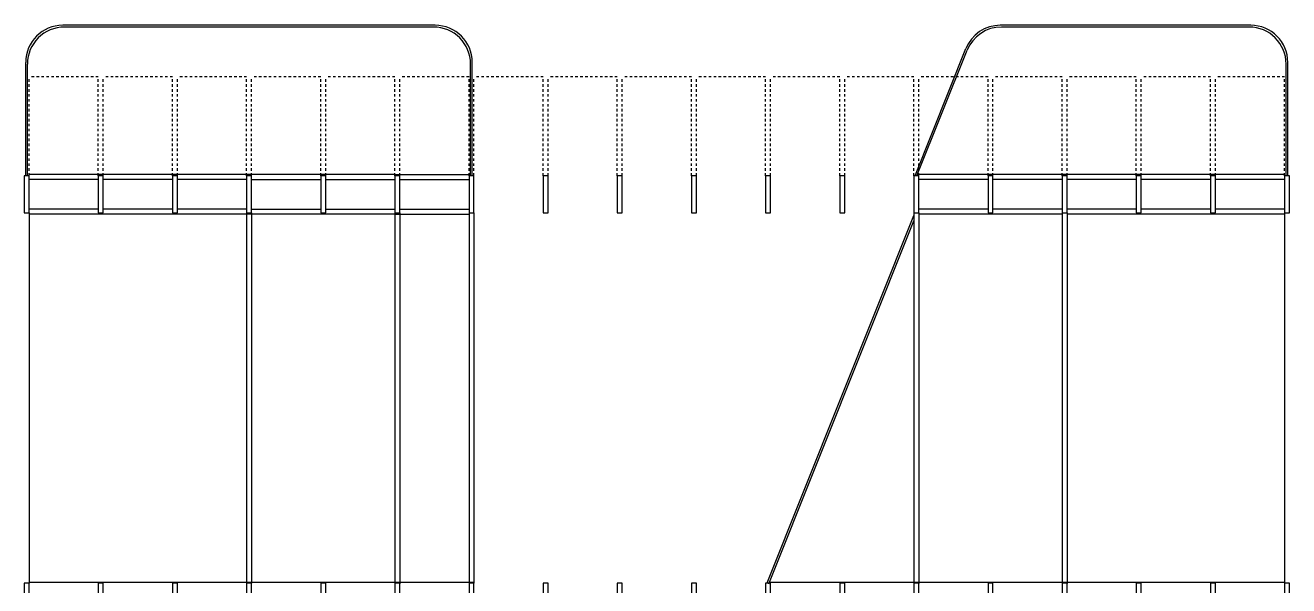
# Model space of a CAD drawing. Extents: x -16 to 243, y 482 to 579.
# Drawn here: x 27.2 to 78.4, y 525.6 to 548.3 of the extents above; entities that cross this region are included whole.
import ezdxf

# ---------------------------------------------------------------- set-up
doc = ezdxf.new("R2010")
doc.units = 0
doc.header["$LTSCALE"] = 0.02
doc.header["$MEASUREMENT"] = 0
doc.linetypes.add('HIDDEN2', pattern=[0.1875, 0.125, -0.0625])
doc.layers.get('0').update_dxf_attribs({"linetype": 'CONTINUOUS'})
for name, color, linetype in [('ESTR', 3, 'CONTINUOUS'), ('PISO', 1, 'CONTINUOUS'), ('PROJ', 1, 'HIDDEN2')]:
    doc.layers.add(name, color=color, linetype=linetype)

# ---------------------------------------------------------------- blocks, each defined once
blk = doc.blocks.new('PILAR-SLN')
for points in [[(0.197, -26.487), (0.197, -27.987), (-0.003, -27.987), (-0.003, -26.487)], [(0.197, -42.97), (0.197, -44.47), (-0.003, -44.47), (-0.003, -42.97)]]:
    blk.add_lwpolyline(points, close=True)

msp = doc.modelspace()

# ---------------------------------------------------------------- linework, layer by layer
at = {"layer": 'PISO'}
for p, q in [((43.814, 548.296), (28.744, 548.296)), ((43.744, 548.226), (28.814, 548.226)), ((76.814, 548.296), (66.681, 548.296)), ((76.744, 548.226), (66.728, 548.226)), ((63.246, 542.245), (65.288, 547.353)), ((63.321, 542.245), (65.335, 547.283)), ((27.244, 542.245), (27.244, 546.796)), ((27.314, 542.245), (27.314, 546.726)), ((45.244, 542.21), (45.244, 546.726)), ((45.314, 542.21), (45.314, 546.796)), ((78.244, 542.245), (78.244, 546.726)), ((78.314, 542.245), (78.314, 546.796)), ((42.184, 542.26), (27.384, 542.26)), ((30.184, 542.06), (27.384, 542.06)), ((33.184, 542.06), (30.384, 542.06)), ((36.184, 542.06), (33.384, 542.06)), ((36.384, 542.06), (39.184, 542.06)), ((39.384, 542.06), (42.184, 542.06)), ((42.184, 542.26), (45.244, 542.26)), ((42.384, 542.06), (45.184, 542.06)), ((78.184, 542.26), (63.327, 542.26)), ((66.184, 542.06), (63.384, 542.06)), ((69.184, 542.06), (66.384, 542.06)), ((72.184, 542.06), (69.384, 542.06)), ((75.184, 542.06), (72.384, 542.06)), ((78.184, 542.06), (75.384, 542.06)), ((30.184, 540.86), (27.384, 540.86)), ((27.384, 540.71), (27.384, 525.727)), ((42.184, 540.66), (27.384, 540.66)), ((33.184, 540.86), (30.384, 540.86)), ((36.184, 540.86), (33.384, 540.86)), ((36.184, 540.71), (36.184, 525.727)), ((36.384, 540.86), (39.184, 540.86)), ((36.384, 540.71), (36.384, 525.727)), ((39.384, 540.86), (42.184, 540.86)), ((42.184, 540.712), (42.184, 525.7)), ((42.184, 540.66), (45.184, 540.66)), ((42.384, 540.86), (45.184, 540.86)), ((42.384, 540.712), (42.384, 525.7)), ((45.184, 540.71), (45.184, 525.727)), ((45.384, 540.71), (45.384, 525.727)), ((57.241, 525.735), (63.184, 540.602)), ((57.315, 525.705), (63.184, 540.387)), ((63.184, 540.712), (63.184, 525.709)), ((66.184, 540.86), (63.384, 540.86)), ((63.384, 540.712), (63.384, 525.709)), ((69.184, 540.66), (63.384, 540.66)), ((69.184, 540.86), (66.384, 540.86)), ((69.184, 540.712), (69.184, 525.709)), ((72.184, 540.86), (69.384, 540.86)), ((69.384, 540.712), (69.384, 525.709)), ((78.184, 540.66), (69.384, 540.66)), ((75.184, 540.86), (72.384, 540.86)), ((78.184, 540.86), (75.384, 540.86)), ((78.184, 540.71), (78.184, 525.727)), ((36.384, 525.75), (27.384, 525.75)), ((45.384, 525.75), (36.384, 525.75)), ((78.184, 525.75), (57.333, 525.75))]:
    msp.add_line(p, q, dxfattribs=at)
for centre, start, end in [((28.744, 546.796), 90, 180), ((28.814, 546.726), 90, 180), ((43.744, 546.726), 0, 90), ((43.814, 546.796), 0, 90), ((66.681, 546.796), 90, 158.2118), ((66.728, 546.726), 90, 158.2118), ((76.744, 546.726), 0, 90), ((76.814, 546.796), 0, 90)]:
    msp.add_arc(centre, 1.5, start, end, dxfattribs=at)
at = {"layer": 'PROJ'}
for p, q in [((30.184, 546.21), (27.384, 546.21)), ((27.384, 542.21), (27.384, 546.21)), ((30.184, 542.21), (30.184, 546.21)), ((30.384, 542.21), (30.384, 546.21)), ((33.184, 546.21), (30.384, 546.21)), ((33.184, 542.21), (33.184, 546.21)), ((33.384, 542.21), (33.384, 546.21)), ((36.184, 546.21), (33.384, 546.21)), ((36.184, 542.21), (36.184, 546.21)), ((39.184, 546.21), (36.384, 546.21)), ((36.384, 542.21), (36.384, 546.21)), ((39.184, 542.21), (39.184, 546.21)), ((39.384, 542.21), (39.384, 546.21)), ((42.184, 546.21), (39.384, 546.21)), ((42.184, 542.21), (42.184, 546.21)), ((45.184, 546.21), (42.384, 546.21)), ((42.384, 542.21), (42.384, 546.21)), ((45.184, 542.21), (45.184, 546.21)), ((45.384, 542.21), (45.384, 546.21)), ((48.184, 546.21), (45.384, 546.21)), ((48.184, 542.21), (48.184, 546.21)), ((51.184, 546.21), (48.384, 546.21)), ((48.384, 542.21), (48.384, 546.21)), ((51.184, 542.21), (51.184, 546.21)), ((51.384, 542.21), (51.384, 546.21)), ((54.184, 546.21), (51.384, 546.21)), ((54.184, 542.21), (54.184, 546.21)), ((57.184, 546.21), (54.384, 546.21)), ((54.384, 542.21), (54.384, 546.21)), ((57.184, 542.21), (57.184, 546.21)), ((60.184, 546.21), (57.384, 546.21)), ((57.384, 542.21), (57.384, 546.21)), ((60.184, 542.21), (60.184, 546.21)), ((60.384, 542.21), (60.384, 546.21)), ((63.184, 546.21), (60.384, 546.21)), ((63.184, 542.21), (63.184, 546.21)), ((66.184, 546.21), (63.384, 546.21)), ((63.384, 542.21), (63.384, 546.21)), ((66.184, 542.21), (66.184, 546.21)), ((66.384, 542.21), (66.384, 546.21)), ((69.184, 546.21), (66.384, 546.21)), ((69.184, 542.21), (69.184, 546.21)), ((72.184, 546.21), (69.384, 546.21)), ((69.384, 542.21), (69.384, 546.21)), ((72.184, 542.21), (72.184, 546.21)), ((72.384, 542.21), (72.384, 546.21)), ((75.184, 546.21), (72.384, 546.21)), ((75.184, 542.21), (75.184, 546.21)), ((78.184, 546.21), (75.384, 546.21)), ((75.384, 542.21), (75.384, 546.21)), ((78.184, 542.21), (78.184, 546.21))]:
    msp.add_line(p, q, dxfattribs=at)

# ---------------------------------------------------------------- block references
at = {"layer": 'ESTR', "xscale": -1}
for p in [(27.381, 568.697), (30.381, 568.697), (33.381, 568.697), (36.381, 568.697), (39.381, 568.697), (42.381, 568.697), (45.381, 568.697), (48.381, 568.697), (51.381, 568.697), (54.381, 568.697), (57.381, 568.697), (60.381, 568.697), (63.381, 568.697), (66.381, 568.697), (69.381, 568.697), (72.381, 568.697), (75.381, 568.697), (78.381, 568.697)]:
    msp.add_blockref('PILAR-SLN', p, dxfattribs=at)

doc.saveas('drawing.dxf')
